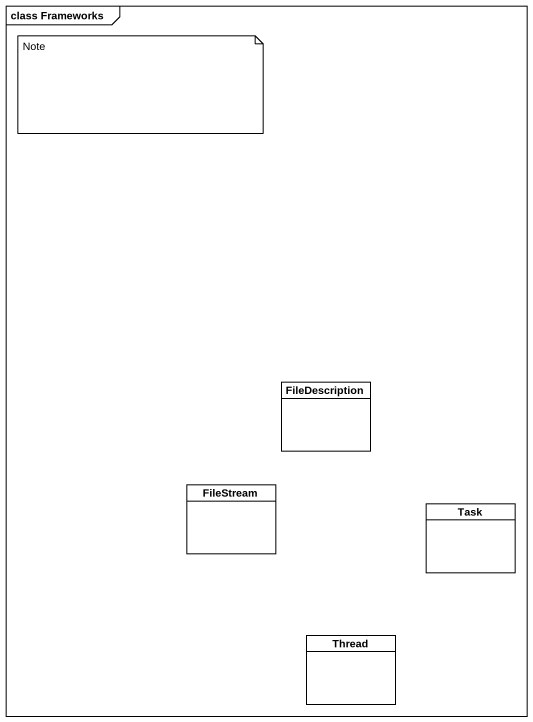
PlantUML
@startuml
mainframe class Frameworks
hide circle
hide empty members
class FileDescription
class FileStream
class Task
class Thread
note as N1
  Note
end note
@enduml
